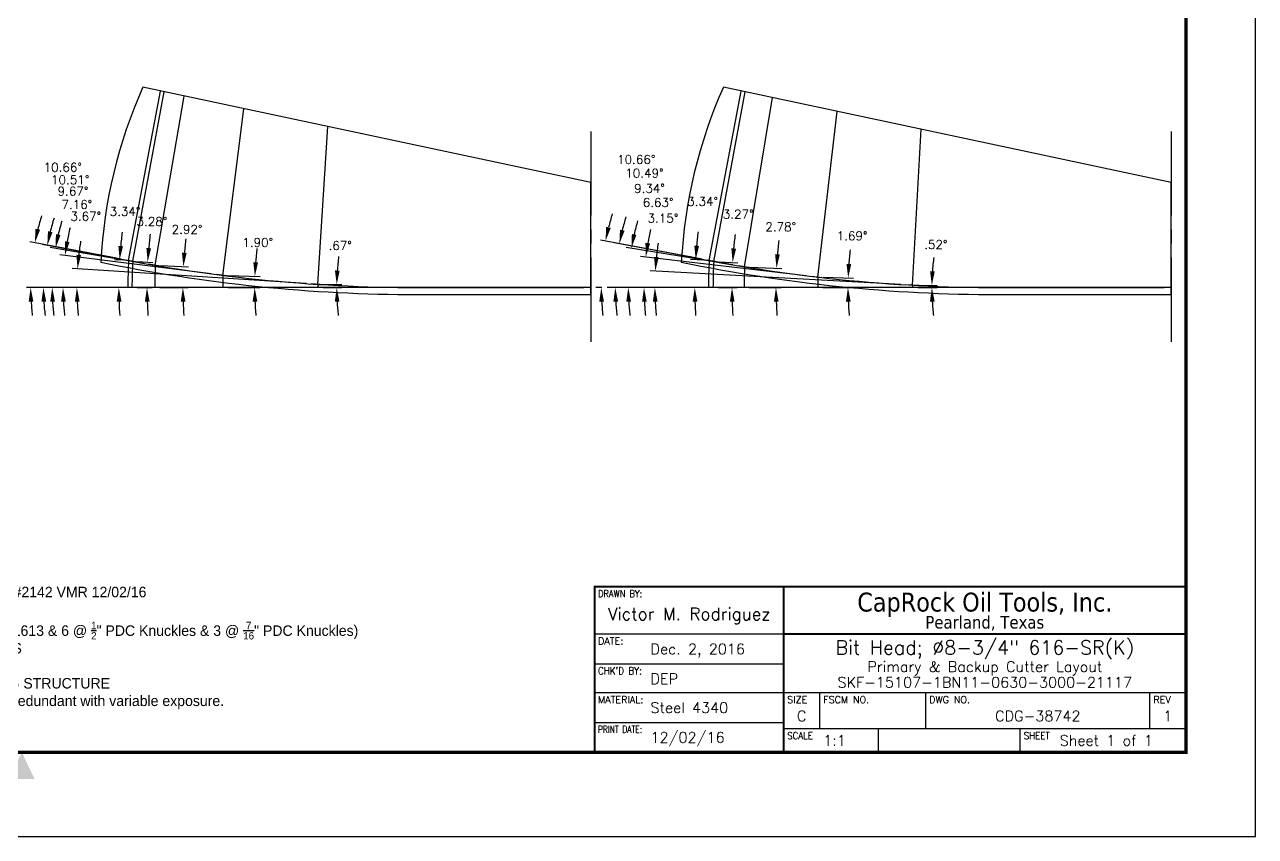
# Model space of a CAD drawing. Extents: x 25.7 to 69.7, y 0 to 17.
# Drawn here: x 36.68 to 47.66, y 0 to 7.24 of the extents above; entities that cross this region are included whole.
import ezdxf
from ezdxf.enums import TextEntityAlignment as Align

# ---------------------------------------------------------------- set-up
doc = ezdxf.new("R2010")
doc.units = 0
doc.header["$MEASUREMENT"] = 0
doc.linetypes.add('CENTER2', pattern=[1.125, 0.75, -0.125, 0.125, -0.125])
doc.layers.get('0').update_dxf_attribs({"linetype": 'CONTINUOUS'})
doc.layers.add('Blade_3', color=7, linetype='CONTINUOUS', true_color=0x00cc00)
doc.layers.add('Blade_4', color=7, linetype='CONTINUOUS', true_color=0x00cccc)
for name, color, linetype in [('CLine', 5, 'CENTER2'), ('Text', 3, 'CONTINUOUS'), ('Title Block', 7, 'CONTINUOUS')]:
    doc.layers.add(name, color=color, linetype=linetype)
doc.styles.add('Block', font='tahoma.ttf')
doc.styles.add('RomanS', font='romans')
doc.dimstyles.get("Standard").update_dxf_attribs({"dimtxt": 0.078125, "dimasz": 0.125, "dimexe": 0.046875, "dimexo": 0.046875, "dimgap": 0.046875, "dimtad": 0, "dimtih": 1, "dimtoh": 1, "dimdec": 4, "dimzin": 4, "dimdsep": 46, "dimtxsty": 'RomanS', "dimcen": 0.09375, "dimclre": 9, "dimazin": 1, "dimtfac": 1, "dimtdec": 4, "dimtofl": 0, "dimtmove": 0, "dimatfit": 1, "dimfxl": 1, "dimtolj": 1, "dimtzin": 0, "dimarcsym": 0})

# ---------------------------------------------------------------- blocks, each defined once
blk = doc.blocks.new('COT_cblock')
at = {"layer": 'Title Block'}
for p, q in [((17.794, 1.805), (16.107, 1.805)), ((16.107, 1.539), (17.794, 1.539)), ((16.107, 1.282), (21.38, 1.282)), ((18.115, 0.961), (18.115, 1.282)), ((19.06, 0.961), (19.06, 1.282)), ((21.059, 0.961), (21.059, 1.282)), ((16.107, 1.016), (17.794, 1.016)), ((17.794, 0.961), (21.38, 0.961)), ((18.638, 0.75), (18.638, 0.961)), ((19.903, 0.75), (19.903, 0.961))]:
    blk.add_line(p, q, dxfattribs=at)
at = {"layer": 'Title Block', "color": 8}
blk.add_lwpolyline([(0, 0), (22, 0), (22, 17), (0, 17)], close=True, dxfattribs=at)
at = {"layer": 'Title Block', "const_width": 0.03}
blk.add_lwpolyline([(21.38, 16.25), (0.62, 16.25), (0.62, 0.75), (21.38, 0.75)], close=True, dxfattribs=at)
at = {"layer": 'Title Block', "const_width": 0.0169}
for points in [[(16.107, 0.75), (16.107, 2.227), (21.38, 2.227)], [(17.794, 0.75), (17.794, 2.227)], [(17.794, 1.805), (21.38, 1.805)]]:
    blk.add_lwpolyline(points, dxfattribs=at)
at = {"layer": 'Title Block'}
blk.add_solid([(10.887, 0.513), (11.113, 0.513), (11, 0.75)], dxfattribs=at)
at = {"layer": 'Title Block', "style": 'RomanS'}
for s, width, p in [('DRAWN BY:', 0.86, (16.138, 2.195)), ("CHK'D BY:", 0.91, (16.138, 1.508)), ('PRINT DATE:', 0.78, (16.138, 0.985)), ('SCALE', 0.9, (17.825, 0.93)), ('SHEET', 0.9, (19.935, 0.93))]:
    blk.add_text(s, height=0.0625, dxfattribs=dict(at, width=width)).set_placement(p, align=Align.TOP_LEFT)
at = {"layer": 'Title Block', "style": 'Block'}
for s, height, p in [('CapRock Oil Tools, Inc.', 0.16875, (19.587, 2.09)), ('Pearland, Texas', 0.1125, (19.587, 1.91))]:
    blk.add_text(s, height=height, dxfattribs=at).set_placement(p, align=Align.MIDDLE_CENTER)
at = {"layer": 'Title Block', "style": 'RomanS'}
for s, p in [('DATE:', (16.138, 1.773)), ('MATERIAL:', (16.138, 1.25)), ('SIZE', (17.825, 1.25)), ('FSCM NO.', (18.146, 1.25)), ('DWG NO.', (19.091, 1.25)), ('REV', (21.091, 1.25))]:
    blk.add_text(s, height=0.0625, dxfattribs=at).set_placement(p, align=Align.TOP_LEFT)
at = {"layer": 'Title Block', "color": 3, "style": 'RomanS'}
blk.add_text('C', height=0.094, dxfattribs=at).set_placement((17.954, 1.121), align=Align.TOP_CENTER)
at = {"layer": 'Title Block', "color": 1, "style": 'RomanS', "flags": 8}
for tag, p in [('FNAME', (0.37, 3.75)), ('REVDATE', (0.37, 2.25)), ('USER', (0.37, 0.75))]:
    blk.add_attdef(tag, text='', height=0.047, rotation=90, dxfattribs=at).set_placement(p, align=Align.BOTTOM_LEFT)
at = {"layer": 'Title Block', "color": 3, "style": 'RomanS', "flags": 8}
for tag, height, p in [('DRAWN', 0.11, (16.95, 1.984)), ('TITL1', 0.125, (19.587, 1.684)), ('TITL2', 0.094, (19.587, 1.514)), ('TITL3', 0.094, (19.587, 1.374))]:
    blk.add_attdef(tag, text='', height=height, dxfattribs=at).set_placement(p, align=Align.MIDDLE_CENTER)
for tag, p in [('DDATE', (16.606, 1.672)), ('CHECK', (16.606, 1.406)), ('MATRL', (16.606, 1.149)), ('PDATE', (16.606, 0.883)), ('SCALE', (18.146, 0.855)), ('SHEET', (20.255, 0.855))]:
    blk.add_attdef(tag, text='', height=0.094, dxfattribs=at).set_placement(p, align=Align.MIDDLE_LEFT)
for tag, p in [('FSCM#', (18.587, 1.121)), ('DWG#', (20.06, 1.121)), ('REV#', (21.22, 1.121))]:
    blk.add_attdef(tag, text='', height=0.094, dxfattribs=at).set_placement(p, align=Align.TOP_CENTER)
blk = doc.blocks.new('*D431')
at = {"layer": 'Blade_3', "color": 9, "linetype": 'ByBlock', "lineweight": -2, "transparency": 16777216}
for p, q in [((39.341, 4.896), (39.51, 4.896)), ((39.342, 4.924), (39.51, 4.922))]:
    blk.add_line(p, q, dxfattribs=at)
at = {"layer": 'Blade_3', "color": 0, "linetype": 'ByBlock', "lineweight": -2, "transparency": 16777216}
for start, end in [(173.004, 176.1662), (183.1622, 186.3244)]:
    blk.add_arc((41.728, 4.896), 2.265, start, end, dxfattribs=at)
at = {"layer": 'Blade_3', "color": 0, "linetype": 'ByBlock', "transparency": 16777216}
for points in [[(39.489, 5.046), (39.447, 5.048), (39.463, 4.922)], [(39.446, 4.77), (39.487, 4.771), (39.463, 4.896)]]:
    blk.add_solid(points, dxfattribs=at)
at = {"layer": 'Blade_3', "color": 0, "linetype": 'ByBlock', "transparency": 16777216, "insert": (39.494, 5.27), "char_height": 0.0781, "attachment_point": 5, "style": 'RomanS'}
blk.add_mtext('\\A1;.67°', dxfattribs=at)
blk = doc.blocks.new('*D432')
at = {"layer": 'Blade_3', "color": 9, "linetype": 'ByBlock', "lineweight": -2, "transparency": 16777216}
for p, q in [((38.496, 5.003), (38.78, 4.993)), ((38.494, 4.896), (38.778, 4.896))]:
    blk.add_line(p, q, dxfattribs=at)
at = {"layer": 'Blade_3', "color": 0, "linetype": 'ByBlock', "lineweight": -2, "transparency": 16777216}
for start, end in [(173.3214, 175.7115), (182.3901, 184.7802)]:
    blk.add_arc((41.728, 4.896), 2.997, start, end, dxfattribs=at)
at = {"layer": 'Blade_3', "color": 0, "linetype": 'ByBlock', "transparency": 16777216}
for points in [[(38.761, 5.119), (38.719, 5.121), (38.733, 4.995)], [(38.713, 4.77), (38.755, 4.771), (38.731, 4.896)]]:
    blk.add_solid(points, dxfattribs=at)
at = {"layer": 'Blade_3', "color": 0, "linetype": 'ByBlock', "transparency": 16777216, "insert": (38.759, 5.298), "char_height": 0.0781, "attachment_point": 5, "style": 'RomanS'}
blk.add_mtext('\\A1;1.90°', dxfattribs=at)
blk = doc.blocks.new('*D425')
at = {"layer": 'Blade_3', "color": 9, "linetype": 'ByBlock', "lineweight": -2, "transparency": 16777216}
for p, q in [((37.892, 5.091), (38.142, 5.079)), ((37.887, 4.896), (38.138, 4.896))]:
    blk.add_line(p, q, dxfattribs=at)
at = {"layer": 'Blade_3', "color": 0, "linetype": 'ByBlock', "lineweight": -2, "transparency": 16777216}
for start, end in [(173.143, 175.1121), (181.9691, 183.9382)]:
    blk.add_arc((41.728, 4.896), 3.637, start, end, dxfattribs=at)
at = {"layer": 'Blade_3', "color": 0, "linetype": 'ByBlock', "transparency": 16777216}
for points in [[(38.125, 5.204), (38.083, 5.207), (38.095, 5.081)], [(38.072, 4.77), (38.114, 4.771), (38.091, 4.896)]]:
    blk.add_solid(points, dxfattribs=at)
at = {"layer": 'Blade_3', "color": 0, "linetype": 'ByBlock', "transparency": 16777216, "insert": (38.128, 5.414), "char_height": 0.0781, "attachment_point": 5, "style": 'RomanS'}
blk.add_mtext('\\A1;2.92°', dxfattribs=at)
blk = doc.blocks.new('*D426')
at = {"layer": 'Blade_3', "color": 9, "linetype": 'ByBlock', "lineweight": -2, "transparency": 16777216}
for p, q in [((37.69, 5.127), (37.824, 5.119)), ((37.684, 4.896), (37.818, 4.896))]:
    blk.add_line(p, q, dxfattribs=at)
at = {"layer": 'Blade_3', "color": 0, "linetype": 'ByBlock', "lineweight": -2, "transparency": 16777216}
for start, end in [(173.1036, 174.9134), (181.8099, 183.6197)]:
    blk.add_arc((41.728, 4.896), 3.957, start, end, dxfattribs=at)
at = {"layer": 'Blade_3', "color": 0, "linetype": 'ByBlock', "transparency": 16777216}
for points in [[(37.807, 5.245), (37.766, 5.248), (37.777, 5.122)], [(37.752, 4.77), (37.794, 4.771), (37.771, 4.896)]]:
    blk.add_solid(points, dxfattribs=at)
at = {"layer": 'Blade_3', "color": 0, "linetype": 'ByBlock', "transparency": 16777216, "insert": (37.815, 5.485), "char_height": 0.0781, "attachment_point": 5, "style": 'RomanS'}
blk.add_mtext('\\A1;3.28°', dxfattribs=at)
blk = doc.blocks.new('*D427')
at = {"layer": 'Blade_3', "color": 9, "linetype": 'ByBlock', "lineweight": -2, "transparency": 16777216}
blk.add_line((39.19, 4.931), (37.105, 5.065), dxfattribs=at)
at = {"layer": 'Blade_3', "color": 0, "linetype": 'ByBlock', "lineweight": -2, "transparency": 16777216}
for start, end in [(170.8105, 173.572), (182.7615, 185.5231)]:
    blk.add_arc((39.74, 4.896), 2.594, start, end, dxfattribs=at)
at = {"layer": 'Blade_3', "color": 0, "linetype": 'ByBlock', "transparency": 16777216}
for points in [[(37.183, 5.184), (37.142, 5.188), (37.152, 5.062)], [(37.128, 4.77), (37.17, 4.771), (37.146, 4.896)]]:
    blk.add_solid(points, dxfattribs=at)
at = {"layer": 'Blade_3', "color": 0, "linetype": 'ByBlock', "transparency": 16777216, "insert": (37.225, 5.531), "char_height": 0.0781, "attachment_point": 5, "style": 'RomanS'}
blk.add_mtext('\\A1;3.67°', dxfattribs=at)
blk = doc.blocks.new('*D428')
at = {"layer": 'Blade_3', "color": 9, "linetype": 'ByBlock', "lineweight": -2, "transparency": 16777216}
blk.add_line((38.344, 5.018), (36.994, 5.187), dxfattribs=at)
at = {"layer": 'Blade_3', "color": 0, "linetype": 'ByBlock', "lineweight": -2, "transparency": 16777216}
for start, end in [(166.5883, 169.714), (183.1257, 186.2514)]:
    blk.add_arc((39.314, 4.896), 2.292, start, end, dxfattribs=at)
at = {"layer": 'Blade_3', "color": 0, "linetype": 'ByBlock', "transparency": 16777216}
for points in [[(37.08, 5.302), (37.039, 5.308), (37.04, 5.181)], [(37.005, 4.77), (37.047, 4.771), (37.022, 4.896)]]:
    blk.add_solid(points, dxfattribs=at)
at = {"layer": 'Blade_3', "color": 0, "linetype": 'ByBlock', "transparency": 16777216, "insert": (37.145, 5.636), "char_height": 0.0781, "attachment_point": 5, "style": 'RomanS'}
blk.add_mtext('\\A1;7.16°', dxfattribs=at)
blk = doc.blocks.new('*D429')
at = {"layer": 'Blade_3', "color": 9, "linetype": 'ByBlock', "lineweight": -2, "transparency": 16777216}
blk.add_line((37.741, 5.111), (36.909, 5.253), dxfattribs=at)
at = {"layer": 'Blade_3', "color": 0, "linetype": 'ByBlock', "lineweight": -2, "transparency": 16777216}
for start, end in [(163.4496, 166.8904), (183.4409, 186.8818)]:
    blk.add_arc((39.007, 4.896), 2.082, start, end, dxfattribs=at)
at = {"layer": 'Blade_3', "color": 0, "linetype": 'ByBlock', "transparency": 16777216}
for points in [[(37, 5.364), (36.959, 5.372), (36.955, 5.245)], [(36.908, 4.77), (36.95, 4.771), (36.926, 4.896)]]:
    blk.add_solid(points, dxfattribs=at)
at = {"layer": 'Blade_3', "color": 0, "linetype": 'ByBlock', "transparency": 16777216, "insert": (37.111, 5.755), "char_height": 0.0781, "attachment_point": 5, "style": 'RomanS'}
blk.add_mtext('\\A1;9.67°', dxfattribs=at)
blk = doc.blocks.new('*D430')
at = {"layer": 'Blade_3', "color": 9, "linetype": 'ByBlock', "lineweight": -2, "transparency": 16777216}
blk.add_line((37.54, 5.149), (36.836, 5.28), dxfattribs=at)
at = {"layer": 'Blade_3', "color": 0, "linetype": 'ByBlock', "lineweight": -2, "transparency": 16777216}
for start, end in [(162.5248, 166.0072), (183.4824, 186.9649)]:
    blk.add_arc((38.904, 4.896), 2.057, start, end, dxfattribs=at)
at = {"layer": 'Blade_3', "color": 0, "linetype": 'ByBlock', "transparency": 16777216}
for points in [[(36.929, 5.389), (36.888, 5.398), (36.882, 5.271)], [(36.83, 4.77), (36.872, 4.771), (36.847, 4.896)]]:
    blk.add_solid(points, dxfattribs=at)
at = {"layer": 'Blade_3', "color": 0, "linetype": 'ByBlock', "transparency": 16777216, "insert": (37.086, 5.857), "char_height": 0.0781, "attachment_point": 5, "style": 'RomanS'}
blk.add_mtext('\\A1;10.51°', dxfattribs=at)
blk = doc.blocks.new('*D451')
at = {"layer": 'Blade_4', "color": 9, "linetype": 'ByBlock', "lineweight": -2, "transparency": 16777216}
blk.add_line((43.649, 5.001), (42.172, 5.173), dxfattribs=at)
at = {"layer": 'Blade_4', "color": 0, "linetype": 'ByBlock', "lineweight": -2, "transparency": 16777216}
for start, end in [(167.2807, 170.3254), (183.0446, 186.0893)]:
    blk.add_arc((44.556, 4.896), 2.353, start, end, dxfattribs=at)
at = {"layer": 'Blade_4', "color": 0, "linetype": 'ByBlock', "transparency": 16777216}
for points in [[(42.257, 5.288), (42.216, 5.294), (42.219, 5.167)], [(42.186, 4.77), (42.227, 4.771), (42.203, 4.896)]]:
    blk.add_solid(points, dxfattribs=at)
at = {"layer": 'Blade_4', "color": 0, "linetype": 'ByBlock', "transparency": 16777216, "insert": (42.329, 5.654), "char_height": 0.0781, "attachment_point": 5, "style": 'RomanS'}
blk.add_mtext('\\A1;6.63°', dxfattribs=at)
blk = doc.blocks.new('*D452')
at = {"layer": 'Blade_4', "color": 9, "linetype": 'ByBlock', "lineweight": -2, "transparency": 16777216}
blk.add_line((42.996, 5.098), (42.045, 5.254), dxfattribs=at)
at = {"layer": 'Blade_4', "color": 0, "linetype": 'ByBlock', "lineweight": -2, "transparency": 16777216}
for start, end in [(164.0271, 167.3411), (183.3141, 186.6281)]:
    blk.add_arc((44.224, 4.896), 2.161, start, end, dxfattribs=at)
at = {"layer": 'Blade_4', "color": 0, "linetype": 'ByBlock', "transparency": 16777216}
for points in [[(42.135, 5.365), (42.095, 5.373), (42.091, 5.247)], [(42.045, 4.77), (42.087, 4.771), (42.063, 4.896)]]:
    blk.add_solid(points, dxfattribs=at)
at = {"layer": 'Blade_4', "color": 0, "linetype": 'ByBlock', "transparency": 16777216, "insert": (42.252, 5.78), "char_height": 0.0781, "attachment_point": 5, "style": 'RomanS'}
blk.add_mtext('\\A1;9.34°', dxfattribs=at)
blk = doc.blocks.new('*D453')
at = {"layer": 'Blade_4', "color": 9, "linetype": 'ByBlock', "lineweight": -2, "transparency": 16777216}
blk.add_line((42.721, 5.148), (41.937, 5.293), dxfattribs=at)
at = {"layer": 'Blade_4', "color": 0, "linetype": 'ByBlock', "lineweight": -2, "transparency": 16777216}
for start, end in [(162.8013, 166.1547), (183.3534, 186.7069)]:
    blk.add_arc((44.083, 4.896), 2.136, start, end, dxfattribs=at)
at = {"layer": 'Blade_4', "color": 0, "linetype": 'ByBlock', "transparency": 16777216}
for points in [[(42.03, 5.403), (41.989, 5.411), (41.983, 5.285)], [(41.93, 4.77), (41.972, 4.771), (41.947, 4.896)]]:
    blk.add_solid(points, dxfattribs=at)
at = {"layer": 'Blade_4', "color": 0, "linetype": 'ByBlock', "transparency": 16777216, "insert": (42.207, 5.916), "char_height": 0.0781, "attachment_point": 5, "style": 'RomanS'}
blk.add_mtext('\\A1;10.49°', dxfattribs=at)
blk = doc.blocks.new('*D442')
at = {"layer": 'Blade_4', "color": 9, "linetype": 'ByBlock', "lineweight": -2, "transparency": 16777216}
for p, q in [((43.801, 4.988), (44.071, 4.98)), ((43.799, 4.896), (44.069, 4.896))]:
    blk.add_line(p, q, dxfattribs=at)
at = {"layer": 'Blade_4', "color": 0, "linetype": 'ByBlock', "lineweight": -2, "transparency": 16777216}
for start, end in [(173.3364, 175.8211), (182.4847, 184.9694)]:
    blk.add_arc((46.905, 4.896), 2.883, start, end, dxfattribs=at)
at = {"layer": 'Blade_4', "color": 0, "linetype": 'ByBlock', "transparency": 16777216}
for points in [[(44.051, 5.105), (44.009, 5.107), (44.024, 4.981)], [(44.004, 4.77), (44.046, 4.771), (44.022, 4.896)]]:
    blk.add_solid(points, dxfattribs=at)
at = {"layer": 'Blade_4', "color": 0, "linetype": 'ByBlock', "transparency": 16777216, "insert": (44.059, 5.356), "char_height": 0.0781, "attachment_point": 5, "style": 'RomanS'}
blk.add_mtext('\\A1;1.69°', dxfattribs=at)
blk = doc.blocks.new('*D443')
at = {"layer": 'Blade_4', "color": 9, "linetype": 'ByBlock', "lineweight": -2, "transparency": 16777216}
for p, q in [((43.147, 5.078), (43.431, 5.065)), ((43.142, 4.896), (43.427, 4.896))]:
    blk.add_line(p, q, dxfattribs=at)
at = {"layer": 'Blade_4', "color": 0, "linetype": 'ByBlock', "lineweight": -2, "transparency": 16777216}
for start, end in [(173.1531, 175.1851), (182.032, 184.0641)]:
    blk.add_arc((46.905, 4.896), 3.525, start, end, dxfattribs=at)
at = {"layer": 'Blade_4', "color": 0, "linetype": 'ByBlock', "transparency": 16777216}
for points in [[(43.414, 5.19), (43.372, 5.193), (43.385, 5.067)], [(43.362, 4.77), (43.403, 4.771), (43.38, 4.896)]]:
    blk.add_solid(points, dxfattribs=at)
at = {"layer": 'Blade_4', "color": 0, "linetype": 'ByBlock', "transparency": 16777216, "insert": (43.422, 5.437), "char_height": 0.0781, "attachment_point": 5, "style": 'RomanS'}
blk.add_mtext('\\A1;2.78°', dxfattribs=at)
blk = doc.blocks.new('*D444')
at = {"layer": 'Blade_4', "color": 9, "linetype": 'ByBlock', "lineweight": -2, "transparency": 16777216}
for p, q in [((42.872, 5.126), (43.041, 5.116)), ((42.865, 4.896), (43.034, 4.896))]:
    blk.add_line(p, q, dxfattribs=at)
at = {"layer": 'Blade_4', "color": 0, "linetype": 'ByBlock', "lineweight": -2, "transparency": 16777216}
for start, end in [(173.0747, 174.903), (181.8283, 183.6565)]:
    blk.add_arc((46.905, 4.896), 3.918, start, end, dxfattribs=at)
at = {"layer": 'Blade_4', "color": 0, "linetype": 'ByBlock', "transparency": 16777216}
for points in [[(43.024, 5.242), (42.982, 5.245), (42.994, 5.119)], [(42.969, 4.77), (43.01, 4.771), (42.988, 4.896)]]:
    blk.add_solid(points, dxfattribs=at)
at = {"layer": 'Blade_4', "color": 0, "linetype": 'ByBlock', "transparency": 16777216, "insert": (43.043, 5.55), "char_height": 0.0781, "attachment_point": 5, "style": 'RomanS'}
blk.add_mtext('\\A1;3.27°', dxfattribs=at)
blk = doc.blocks.new('*D492')
at = {"layer": 'Blade_4', "color": 9, "linetype": 'ByBlock', "lineweight": -2, "transparency": 16777216}
blk.add_line((44.492, 4.923), (42.257, 5.046), dxfattribs=at)
at = {"layer": 'Blade_4', "color": 0, "linetype": 'ByBlock', "lineweight": -2, "transparency": 16777216}
for start, end in [(171.5056, 174.1784), (182.6728, 185.3456)]:
    blk.add_arc((44.98, 4.896), 2.68, start, end, dxfattribs=at)
at = {"layer": 'Blade_4', "color": 0, "linetype": 'ByBlock', "transparency": 16777216}
for points in [[(42.335, 5.166), (42.293, 5.169), (42.304, 5.043)], [(42.282, 4.77), (42.324, 4.771), (42.3, 4.896)]]:
    blk.add_solid(points, dxfattribs=at)
at = {"layer": 'Blade_4', "color": 0, "linetype": 'ByBlock', "transparency": 16777216, "insert": (42.372, 5.514), "char_height": 0.0781, "attachment_point": 5, "style": 'RomanS'}
blk.add_mtext('\\A1;3.15°', dxfattribs=at)
blk = doc.blocks.new('*D493')
at = {"layer": 'Blade_4', "color": 9, "linetype": 'ByBlock', "lineweight": -2, "transparency": 16777216}
for p, q in [((44.644, 4.916), (44.817, 4.915)), ((44.644, 4.896), (44.817, 4.896))]:
    blk.add_line(p, q, dxfattribs=at)
at = {"layer": 'Blade_4', "color": 0, "linetype": 'ByBlock', "lineweight": -2, "transparency": 16777216}
for start, end in [(172.7668, 176.1222), (183.3554, 186.7108)]:
    blk.add_arc((46.905, 4.896), 2.135, start, end, dxfattribs=at)
at = {"layer": 'Blade_4', "color": 0, "linetype": 'ByBlock', "transparency": 16777216}
for points in [[(44.796, 5.039), (44.754, 5.041), (44.77, 4.915)], [(44.753, 4.77), (44.795, 4.771), (44.77, 4.896)]]:
    blk.add_solid(points, dxfattribs=at)
at = {"layer": 'Blade_4', "color": 0, "linetype": 'ByBlock', "transparency": 16777216, "insert": (44.805, 5.279), "char_height": 0.0781, "attachment_point": 5, "style": 'RomanS'}
blk.add_mtext('\\A1;.52°', dxfattribs=at)
blk = doc.blocks.new('*D500')
at = {"layer": 'Blade_4', "color": 9, "linetype": 'ByBlock', "lineweight": -2, "transparency": 16777216}
for p, q in [((42.677, 5.157), (41.814, 5.319)), ((41.827, 4.896), (41.775, 4.896))]:
    blk.add_line(p, q, dxfattribs=at)
at = {"layer": 'Blade_4', "color": 0, "linetype": 'ByBlock', "lineweight": -2, "transparency": 16777216}
for start, end in [(162.9457, 166.142), (183.1963, 186.3926)]:
    blk.add_arc((44.063, 4.896), 2.241, start, end, dxfattribs=at)
at = {"layer": 'Blade_4', "color": 0, "linetype": 'ByBlock', "transparency": 16777216}
for points in [[(41.907, 5.428), (41.866, 5.437), (41.86, 5.31)], [(41.804, 4.77), (41.846, 4.771), (41.822, 4.896)]]:
    blk.add_solid(points, dxfattribs=at)
at = {"layer": 'Blade_4', "color": 0, "linetype": 'ByBlock', "transparency": 16777216, "insert": (42.134, 6.038), "char_height": 0.0781, "attachment_point": 5, "style": 'RomanS'}
blk.add_mtext('\\A1;10.66°', dxfattribs=at)
blk = doc.blocks.new('*D501')
at = {"layer": 'Blade_4', "color": 9, "linetype": 'ByBlock', "lineweight": -2, "transparency": 16777216}
for p, q in [((42.738, 5.139), (42.617, 5.146)), ((42.731, 4.896), (42.61, 4.896))]:
    blk.add_line(p, q, dxfattribs=at)
at = {"layer": 'Blade_4', "color": 0, "linetype": 'ByBlock', "lineweight": -2, "transparency": 16777216}
for start, end in [(173.2868, 174.9725), (181.6858, 183.3715)]:
    blk.add_arc((46.905, 4.896), 4.249, start, end, dxfattribs=at)
at = {"layer": 'Blade_4', "color": 0, "linetype": 'ByBlock', "transparency": 16777216}
for points in [[(42.694, 5.267), (42.652, 5.27), (42.664, 5.143)], [(42.637, 4.77), (42.679, 4.771), (42.656, 4.896)]]:
    blk.add_solid(points, dxfattribs=at)
at = {"layer": 'Blade_4', "color": 0, "linetype": 'ByBlock', "transparency": 16777216, "insert": (42.726, 5.663), "char_height": 0.0781, "attachment_point": 5, "style": 'RomanS'}
blk.add_mtext('\\A1;3.34°', dxfattribs=at)
blk = doc.blocks.new('*D502')
at = {"layer": 'Blade_3', "color": 9, "linetype": 'ByBlock', "lineweight": -2, "transparency": 16777216}
blk.add_line((37.5, 5.157), (36.725, 5.303), dxfattribs=at)
at = {"layer": 'Blade_3', "color": 0, "linetype": 'ByBlock', "lineweight": -2, "transparency": 16777216}
for start, end in [(162.6815, 166.0099), (183.3284, 186.6569)]:
    blk.add_arc((38.886, 4.896), 2.152, start, end, dxfattribs=at)
at = {"layer": 'Blade_3', "color": 0, "linetype": 'ByBlock', "transparency": 16777216}
for points in [[(36.818, 5.412), (36.777, 5.42), (36.771, 5.294)], [(36.716, 4.77), (36.758, 4.771), (36.733, 4.896)]]:
    blk.add_solid(points, dxfattribs=at)
at = {"layer": 'Blade_3', "color": 0, "linetype": 'ByBlock', "transparency": 16777216, "insert": (37.02, 5.968), "char_height": 0.0781, "attachment_point": 5, "style": 'RomanS'}
blk.add_mtext('\\A1;10.66°', dxfattribs=at)
blk = doc.blocks.new('*D503')
at = {"layer": 'Blade_3', "color": 9, "linetype": 'ByBlock', "lineweight": -2, "transparency": 16777216}
for p, q in [((37.561, 5.139), (37.48, 5.144)), ((37.554, 4.896), (37.473, 4.896))]:
    blk.add_line(p, q, dxfattribs=at)
at = {"layer": 'Blade_3', "color": 0, "linetype": 'ByBlock', "lineweight": -2, "transparency": 16777216}
for start, end in [(173.2543, 174.9563), (181.702, 183.404)]:
    blk.add_arc((41.728, 4.896), 4.208, start, end, dxfattribs=at)
at = {"layer": 'Blade_3', "color": 0, "linetype": 'ByBlock', "transparency": 16777216}
for points in [[(37.557, 5.264), (37.516, 5.267), (37.527, 5.141)], [(37.501, 4.77), (37.543, 4.771), (37.52, 4.896)]]:
    blk.add_solid(points, dxfattribs=at)
at = {"layer": 'Blade_3', "color": 0, "linetype": 'ByBlock', "transparency": 16777216, "insert": (37.575, 5.574), "char_height": 0.0781, "attachment_point": 5, "style": 'RomanS'}
blk.add_mtext('\\A1;3.34°', dxfattribs=at)

msp = doc.modelspace()

# ---------------------------------------------------------------- linework, layer by layer
at = {"linetype": 'ByBlock', "flags": 128}
for points in [[(41.72814, 4.89576), (41.72814, 5.83326), (37.73446, 6.68214, 0.09249973), (37.35897, 5.12167, 0.05087665), (40.18604, 4.83326), (41.72814, 4.83326)], [(46.90511, 4.89576), (46.90511, 5.83326), (42.91143, 6.68214, 0.09249973), (42.53595, 5.12167, 0.05087665), (45.36301, 4.83326), (46.90511, 4.83326)], [(37.36269, 5.18472, 0.05104016), (40.18604, 4.89576), (41.66564, 4.89576)], [(42.53967, 5.18472, 0.05104016), (45.36301, 4.89576), (46.84261, 4.89576)]]:
    msp.add_lwpolyline(points, format="xyb", dxfattribs=at)
at = {"layer": 'Blade_3', "linetype": 'ByBlock'}
for p, q in [((37.60747, 5.13636), (37.89217, 6.64862)), ((37.64365, 5.1296), (37.92421, 6.64181)), ((37.84522, 5.09374), (38.10251, 6.60391)), ((38.44878, 5.00445), (38.63548, 6.49062)), ((39.29476, 4.92429), (39.38493, 6.33132)), ((37.54605, 5.14793), (37.6689, 5.1248)), ((37.70117, 5.11893), (37.58614, 5.14027)), ((37.90289, 5.08391), (37.78756, 5.10356)), ((38.50683, 4.99716), (38.39074, 5.01175)), ((39.35315, 4.92054), (39.23638, 4.92803))]:
    msp.add_line(p, q, dxfattribs=at)
for radius, start in [(4.12768, 176.658293), (4.09117, 176.723294), (3.88796, 177.081208), (3.28116, 178.101614), (2.43354, 179.328347)]:
    msp.add_arc((41.72814, 4.89576), radius, start, 180, dxfattribs=at)
at = {"layer": 'Blade_4', "linetype": 'ByBlock'}
for p, q in [((42.78445, 5.13636), (43.06914, 6.64862)), ((42.82505, 5.12878), (43.1051, 6.64098)), ((43.0999, 5.08072), (43.34815, 6.58931)), ((43.75383, 4.98897), (43.92558, 6.46658)), ((44.59743, 4.9168), (44.67394, 6.30751)), ((42.72303, 5.14793), (42.84587, 5.1248)), ((42.88257, 5.11813), (42.76753, 5.13944)), ((43.15762, 5.07122), (43.04217, 5.09022)), ((43.69572, 4.99572), (43.81193, 4.98221)), ((44.65584, 4.91359), (44.53902, 4.92001))]:
    msp.add_line(p, q, dxfattribs=at)
for radius, start in [(4.12768, 176.658293), (4.08671, 176.731221), (3.80971, 177.21714), (3.15267, 178.305815), (2.30778, 179.477566)]:
    msp.add_arc((46.90511, 4.89576), radius, start, 180, dxfattribs=at)
at = {"layer": 'CLine'}
for p, q in [((41.72814, 6.2877), (41.72814, 4.4127)), ((46.90511, 6.2877), (46.90511, 4.4127))]:
    msp.add_line(p, q, dxfattribs=at)
at = {"layer": 'Text', "color": 1, "linetype": 'ByBlock'}
for p, q in [((41.72814, 4.89576), (36.69675, 4.89576)), ((46.90511, 4.89576), (41.87372, 4.89576))]:
    msp.add_line(p, q, dxfattribs=at)
at = {"layer": 'Text', "linetype": 'ByBlock'}
for p, q in [((41.72814, 4.83326), (41.72814, 4.89576)), ((46.90511, 4.83326), (46.90511, 4.89576))]:
    msp.add_line(p, q, dxfattribs=at)

# ---------------------------------------------------------------- block references
ref = msp.add_blockref('COT_cblock', (25.65517, 0))
ref.add_attrib('TITL1', 'Bit Head; Ø8-3/4" 616-SR(K)', dxfattribs={"layer": 'Title Block', "color": 3, "height": 0.125, "style": 'RomanS', "flags": 8}).set_placement((45.24221, 1.68352), align=Align.MIDDLE_CENTER)
ref.add_attrib('TITL2', 'Primary & Backup Cutter Layout', dxfattribs={"layer": 'Title Block', "color": 3, "height": 0.094, "style": 'RomanS', "flags": 8}).set_placement((45.24221, 1.51432), align=Align.MIDDLE_CENTER)
ref.add_attrib('TITL3', 'SKF-15107-1BN11-0630-3000-21117', dxfattribs={"layer": 'Title Block', "color": 3, "height": 0.094, "style": 'RomanS', "flags": 8}).set_placement((45.24221, 1.37392), align=Align.MIDDLE_CENTER)
ref.add_attrib('DWG#', 'CDG-38742', dxfattribs={"layer": 'Title Block', "color": 3, "height": 0.094, "style": 'RomanS', "flags": 8}).set_placement((45.71471, 1.12125), align=Align.TOP_CENTER)
ref.add_attrib('REV#', '1', dxfattribs={"layer": 'Title Block', "color": 3, "height": 0.094, "style": 'RomanS', "flags": 8}).set_placement((46.87486, 1.12125), align=Align.TOP_CENTER)
ref.add_attrib('SHEET', 'Sheet 1 of 1', dxfattribs={"layer": 'Title Block', "color": 3, "height": 0.094, "style": 'RomanS', "flags": 8}).set_placement((45.91049, 0.85547), align=Align.MIDDLE_LEFT)
ref.add_attrib('SCALE', '1:1', dxfattribs={"layer": 'Title Block', "color": 3, "height": 0.094, "style": 'RomanS', "flags": 8}).set_placement((43.80111, 0.85547), align=Align.MIDDLE_LEFT)
ref.add_attrib('DRAWN', 'Victor M. Rodriguez', dxfattribs={"layer": 'Title Block', "color": 3, "height": 0.11, "style": 'RomanS', "flags": 8}).set_placement((42.60549, 1.98438), align=Align.MIDDLE_CENTER)
ref.add_attrib('DDATE', 'Dec. 2, 2016', dxfattribs={"layer": 'Title Block', "color": 3, "height": 0.094, "style": 'RomanS', "flags": 8}).set_placement((42.26107, 1.6718), align=Align.MIDDLE_LEFT)
ref.add_attrib('CHECK', 'DEP', dxfattribs={"layer": 'Title Block', "color": 3, "height": 0.094, "style": 'RomanS', "flags": 8}).set_placement((42.26107, 1.40602), align=Align.MIDDLE_LEFT)
ref.add_attrib('MATRL', 'Steel 4340', dxfattribs={"layer": 'Title Block', "color": 3, "height": 0.094, "style": 'RomanS', "flags": 8}).set_placement((42.26107, 1.14867), align=Align.MIDDLE_LEFT)
ref.add_attrib('PDATE', '12/02/16', dxfattribs={"layer": 'Title Block', "color": 3, "height": 0.094, "style": 'RomanS', "flags": 8}).set_placement((42.26107, 0.88289), align=Align.MIDDLE_LEFT)

# ---------------------------------------------------------------- texts
at = {"layer": 'Text', "insert": (35.21988, 2.22656), "char_height": 0.09375, "width": 7.631996, "attachment_point": 1}
msp.add_mtext('\\A1;8-3/4" 616-SR(K) ASSY #2142 VMR 12/02/16\\P\\P43 Total Elements (34@1613 & 6 @ {\\H0.7x;\\S1/2;}" PDC Knuckles & 3 @ {\\H0.7x;\\S7/16;}" PDC Knuckles)\\P(6) 60 SERIES NOZZLES\\P\\PREF. NOTES:  CUTTING STRUCTURE\\P1 Start "Opposed" Non-Redundant with variable exposure.  ', dxfattribs=at)

# ---------------------------------------------------------------- dimensions: what is measured, and where the dimension line sits
at = {"layer": 'Blade_3', "linetype": 'ByBlock'}
for base, line2, picture, middle in [((36.73761, 5.02916), ((37.54605, 5.14793), (37.6689, 5.1248)), '*D502', (37.01955, 5.96788)), ((36.85103, 5.02145), ((37.70117, 5.11893), (37.58614, 5.14027)), '*D430', (37.08582, 5.8574)), ((36.9288, 5.0128), ((37.90289, 5.08391), (37.78756, 5.10356)), '*D429', (37.11095, 5.75465)), ((37.02439, 4.99119), ((38.50683, 4.99716), (38.39074, 5.01175)), '*D428', (37.14522, 5.63592)), ((37.14681, 4.95108), ((39.35315, 4.92054), (39.23638, 4.92803)), '*D427', (37.22519, 5.53088))]:
    dim = msp.add_angular_dim_2l(base=base, line1=((41.72814, 4.89576), (36.69675, 4.89576)), line2=line2, dimstyle='Standard', dxfattribs=at)
    dim.commit()
    dim.dimension.update_dxf_attribs({"geometry": picture, "text_midpoint": middle, "dimtype": 162})
for base, p1, p2, picture, middle in [((37.52078, 4.97757), (37.60747, 5.13636), (37.60046, 4.89576), '*D503', (37.57503, 5.57416)), ((37.77151, 4.97119), (37.64365, 5.1296), (37.63697, 4.89576), '*D426', (37.81493, 5.48511)), ((38.0913, 4.95752), (37.84522, 5.09374), (37.84018, 4.89576), '*D425', (38.12793, 5.41432)), ((38.73159, 4.92885), (38.44878, 5.00445), (38.44698, 4.89576), '*D432', (38.75851, 5.29787)), ((39.46299, 4.90461), (39.29476, 4.92429), (39.2946, 4.89576), '*D431', (39.49418, 5.27047))]:
    dim = msp.add_angular_dim_3p(base=base, center=(41.72814, 4.89576), p1=p1, p2=p2, dimstyle='Standard', dxfattribs=at)
    dim.commit()
    dim.dimension.update_dxf_attribs({"geometry": picture, "text_midpoint": middle, "dimtype": 165})
at = {"layer": 'Blade_4', "linetype": 'ByBlock'}
for base, line1, line2, picture, middle in [((41.82582, 5.03467), ((46.90511, 4.89576), (41.87372, 4.89576)), ((42.72303, 5.14793), (42.84587, 5.1248)), '*D500', (42.13427, 6.03767)), ((41.9513, 5.02606), ((42.88257, 5.11813), (42.76753, 5.13944)), ((46.90511, 4.89576), (41.87372, 4.89576)), '*D453', (42.20658, 5.91573)), ((42.065701, 5.013207), ((46.905112, 4.895759), (41.87372, 4.895759)), ((43.157622, 5.071225), (43.042174, 5.090223)), '*D452', (42.251767, 5.780242)), ((42.20487, 4.98648), ((46.90511, 4.89576), (41.87372, 4.89576)), ((43.69572, 4.99572), (43.81193, 4.98221)), '*D451', (42.32859, 5.65379)), ((42.30056, 4.94485), ((46.90511, 4.89576), (41.87372, 4.89576)), ((44.65584, 4.91359), (44.53902, 4.92001)), '*D492', (42.37235, 5.51378))]:
    dim = msp.add_angular_dim_2l(base=base, line1=line1, line2=line2, dimstyle='Standard', dxfattribs=at)
    dim.commit()
    dim.dimension.update_dxf_attribs({"geometry": picture, "text_midpoint": middle, "dimtype": 162})
for base, p1, p2, picture, middle in [((42.65725, 4.97835), (42.78445, 5.13636), (42.77743, 4.89576), '*D501', (42.72626, 5.66282)), ((42.9883, 4.97025), (42.82505, 5.12878), (42.8184, 4.89576), '*D444', (43.0426, 5.54991)), ((43.38085, 4.95282), (43.0999, 5.08072), (43.09541, 4.89576), '*D443', (43.42219, 5.437)), ((44.02258, 4.92417), (43.75383, 4.98897), (43.75245, 4.89576), '*D442', (44.05938, 5.35571)), ((44.77035, 4.90225), (44.59743, 4.9168), (44.59733, 4.89576), '*D493', (44.80501, 5.27893))]:
    dim = msp.add_angular_dim_3p(base=base, center=(46.90511, 4.89576), p1=p1, p2=p2, dimstyle='Standard', dxfattribs=at)
    dim.commit()
    dim.dimension.update_dxf_attribs({"geometry": picture, "text_midpoint": middle, "dimtype": 165})

doc.saveas('drawing.dxf')
